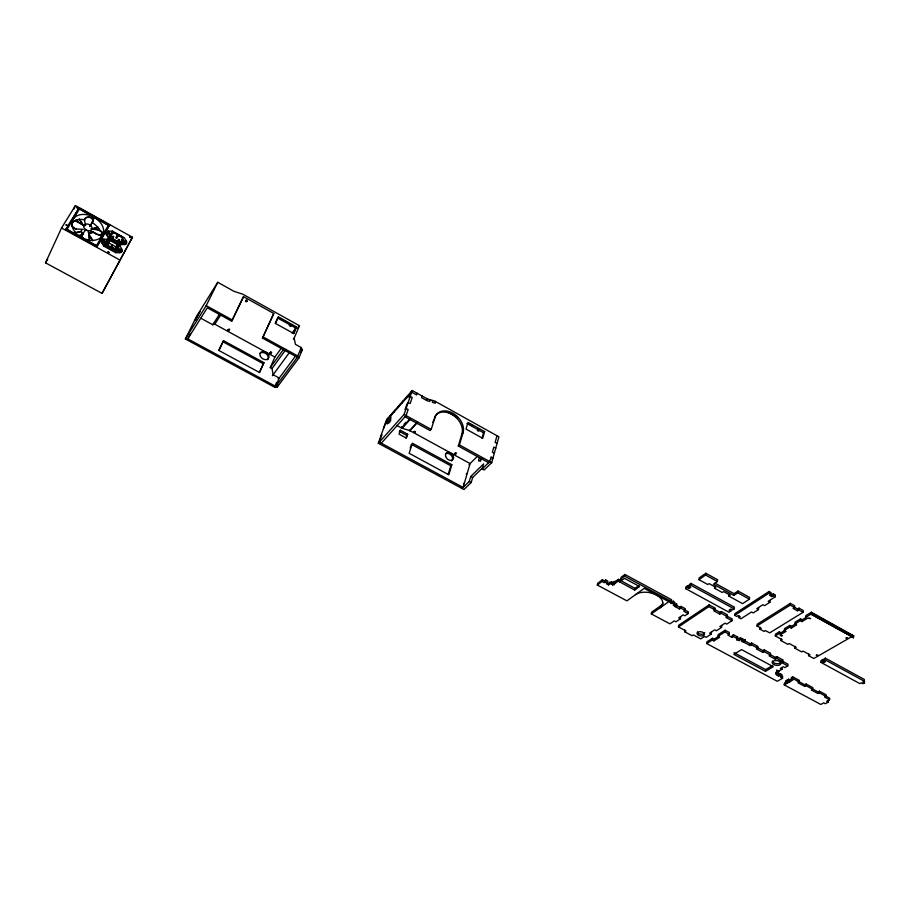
<?xml version="1.0" encoding="UTF-8"?>
<svg xmlns="http://www.w3.org/2000/svg" width="910" height="910" viewBox="0 0 910 910"><rect width="100%" height="100%" fill="white"/><g stroke="black" fill="none" stroke-linecap="round" stroke-linejoin="round"><path stroke-width="1.36" d="M92.797 240.786L89.032 234.757A3.287 2.343 26.7 0 0 89.59 233.256L89.715 232.585M482.584 467.865L472.631 477.522L471.198 482.516L463.952 489.523L378.321 443.25L386.613 419.578L412.23 390.504L427.143 398.808L435.094 401.276L435.253 403.255L432.443 402.345L432.455 400.457M74.62 232.744L81.456 231.595A4.391 3.117 26.7 0 0 83.037 234.132M429.793 399.626L429.782 401.515L427.12 400.696L427.143 398.808L426.597 400.468L421.626 397.704L422.183 396.043M92.206 222.597L92.217 222.324A4.334 3.174 6.7 0 0 89.908 217.171A4.334 3.174 6.7 0 0 84.493 220.379L84.493 220.652A4.334 3.174 6.7 0 1 89.897 217.456A4.334 3.174 6.7 0 1 92.206 222.597L89.817 226.522M864.409 682.921L862.805 682.045L864.284 681.249L864.375 679.486L825.37 658.158L823.925 658.988L823.789 660.74L825.438 661.627L823.982 662.457L822.344 661.559L820.9 662.378L859.848 683.626L861.326 682.83L862.93 683.706L864.409 682.921L864.5 681.169M853.284 637.626L853.637 635.76L811.345 612.225L805.896 615.569L805.737 617.344L807.443 618.288L802.029 621.587L800.334 620.643L794.965 623.919L796.659 624.851L791.325 628.105L789.641 627.172L784.352 630.391L786.047 631.324L780.803 634.509L779.119 633.587L775.286 635.931L782.27 639.741L780.905 640.572L787.855 644.36L789.232 643.541L796.159 647.329L794.783 648.136L801.687 651.901L803.075 651.094L809.957 654.859L808.569 655.655L813.79 658.499L851.669 636.727L851.965 634.827M786.285 682.238L784.386 683.319L784.238 684.9L820.809 704.454L823.709 702.895L825.29 703.737L828.214 702.179L828.327 700.598M828.214 702.179L826.633 701.326L829.567 699.756L829.67 698.175L824.665 695.479M829.567 699.756L824.551 697.06L825.905 696.321L826.018 694.739L819.398 691.179L818.044 691.918L812.516 688.95M823.982 662.457L824.119 660.706L822.481 659.807L821.036 660.626L820.9 662.378M823.789 660.74L825.245 659.909L825.37 658.158M784.238 684.9L792.826 680.02L791.222 679.156L791.359 677.575L792.69 676.812L799.401 680.418L799.264 682.011L797.933 682.762L804.622 686.345L804.747 684.764L806.089 684.024L812.755 687.607L812.63 689.188L811.288 689.928L817.931 693.5L819.273 692.76L819.398 691.179M822.344 661.559L822.481 659.807M817.931 693.5L818.044 691.918M808.569 655.655L808.717 653.903M810.958 614.102L853.466 637.58L810.958 614.102L811.345 612.225M804.622 686.345L805.953 685.605L806.089 684.024M802.029 621.587L802.176 619.812L806.51 617.173M803.098 612.293L803.257 610.53L798.969 608.142L797.547 609.029L797.387 610.803L793.088 608.415L794.51 607.527L794.68 605.753L790.369 603.364L757.211 624.214L757.018 625.966L761.249 628.275L759.907 629.117L764.127 631.415L765.469 630.573L769.689 632.871L803.098 612.293L798.809 609.916L797.387 610.803M800.334 620.643L800.481 618.88L802.176 619.812M794.783 648.136L794.942 646.384M791.222 679.156L792.553 678.394L792.69 676.812M798.809 609.916L798.969 608.142M787.093 683.273L785.478 682.534L785.626 680.839L788.492 679.213L790.096 680.077L792.018 678.985M785.478 682.534L788.333 680.908L788.492 679.213M794.965 623.919L795.124 622.156L800.481 618.88M790.096 680.077L789.948 681.772L788.333 680.908M789.641 627.172L789.8 625.409L791.484 626.342L795.749 623.748M782.156 667.542L781.997 669.271L780.37 668.395L783.248 666.712L784.886 667.587L787.776 665.904L787.946 664.175L781.713 660.808M791.325 628.105L791.484 626.342M787.776 665.904L781.553 662.537L782.884 661.752L783.055 660.023L776.799 656.645L775.468 657.429L775.297 659.17L769.03 655.78L770.361 654.984L770.531 653.255L764.252 649.854L762.921 650.65L762.739 652.379L756.426 648.978L757.746 648.17L757.939 646.441L751.614 643.017L750.295 643.825L750.102 645.554L743.754 642.13L743.959 640.401L745.267 639.582L744.232 642.335L741.707 641.482L742.742 638.729L740.217 637.876L739.182 640.629L736.656 639.764L737.691 637.011L733.505 634.759L732.209 635.578L732.004 637.307L727.807 635.043L729.103 634.213L729.319 632.484L725.111 630.22L718.149 634.679L717.922 636.397L719.605 637.307L713.975 640.89L712.303 639.992L706.729 643.563L777.265 681.283L782.543 678.257L782.702 676.539M782.543 678.257L780.575 677.199L781.895 676.437L782.054 674.719L780.086 673.662L778.778 674.424L778.607 676.141L776.639 675.083L777.948 674.321L778.118 672.604L776.071 672.206L775.9 673.935L777.948 674.321M757.018 625.966L790.21 605.139L790.369 603.364M775.9 673.935L776.287 672.797L778.334 673.195L778.892 670.34L778.505 671.478M778.607 676.141L779.927 675.379L780.086 673.662M784.352 630.391L784.522 628.639L789.8 625.409M775.297 659.17L776.628 658.374L776.799 656.645M779.119 633.587L779.29 631.847L780.973 632.757L785.159 630.209M778.732 672.069L776.674 671.671L776.844 669.953M780.803 634.509L780.973 632.757M780.905 640.572L781.076 638.82M775.286 635.931L775.468 634.19L779.29 631.847M770.099 600.509L769.905 602.272L768.177 601.317L775.206 596.801L775.388 595.038L773.272 593.855L771.862 594.765L771.68 596.528L769.564 595.356L770.963 594.446L771.145 592.683L769.03 591.5L734.939 613.636L734.723 615.376L736.804 616.514L738.135 615.649L740.217 616.787L738.886 617.651L740.956 618.777L751.535 611.986L753.253 612.931L758.474 609.586L758.667 607.835M771.68 596.528L773.079 595.629L773.272 593.855M765.458 671.33L773.329 666.712L741.536 649.604L733.801 654.37L765.458 671.33L765.64 669.601L772.374 665.642M734.723 615.376L768.836 593.274L769.03 591.5M762.739 652.379L764.059 651.583L764.252 649.854M759.907 629.117L760.089 627.365M750.102 645.554L751.421 644.746L751.614 643.017M744.232 642.335L745.267 639.582M749.419 599.189L749.624 597.426L738.033 591.034L734.063 593.684L733.847 595.436L713.451 584.209L717.376 581.524L717.615 579.761L705.841 573.277L699.187 577.93L698.937 579.67L707.764 584.527L709.095 583.606L715.829 587.314L714.498 588.213L722.256 592.49L723.598 591.58L730.286 595.254L728.933 596.152L742.583 603.648L749.419 599.189L737.817 592.797L733.847 595.436M739.182 640.629L740.217 637.876M738.886 617.651L739.091 615.899M736.656 639.764L737.691 637.011M737.817 592.797L738.033 591.034M732.004 637.307L733.301 636.488L733.505 634.759M721.755 625.716L721.539 627.445L719.844 626.535L725.042 623.179L726.737 624.101L731.981 620.711L732.197 618.971L726.135 615.672M730.73 611.145L729.012 610.212L730.73 609.086L732.448 610.018L734.165 608.892L734.381 607.152L690.986 583.401L689.314 584.573L689.052 586.313L690.804 587.268L689.12 588.44L687.368 587.485L685.696 588.645L729.012 612.271L730.73 611.145L730.946 609.404M728.933 596.152L729.16 594.401M717.922 636.397L724.895 631.949L725.111 630.22M731.981 620.711L725.907 617.412L727.226 616.559L727.443 614.819L721.357 611.509L720.049 612.362L719.821 614.102L713.713 610.781L715.021 609.916L715.26 608.176L709.129 604.843L678.723 625.238L678.462 626.956L685.913 630.937L684.673 631.767L692.101 635.737L693.352 634.918L700.745 638.877L704.522 636.443L706.194 637.341L711.267 634.077L711.495 632.348M719.821 614.102L721.13 613.238L721.357 611.509M712.303 639.992L712.53 638.274L714.202 639.173L718.707 636.295M713.975 640.89L714.202 639.173M706.729 643.563L706.968 641.846L712.53 638.274M714.498 588.213L714.737 586.472M678.462 626.956L708.89 606.583L709.129 604.843M698.937 579.67L705.591 575.029L705.841 573.277M680.669 617.082L680.407 618.8L678.701 617.89L683.16 614.876L684.866 615.797L688.096 613.613L688.358 611.884L685.139 610.155M688.096 613.613L683.808 611.304L685.071 610.439L685.332 608.722L681.044 606.401L679.781 607.254L679.52 608.983L675.22 606.663L675.482 604.934L676.744 604.069L676.471 605.798L675.22 606.663M689.12 588.44L689.382 586.7L687.63 585.744L685.969 586.904L685.696 588.645M689.052 586.313L690.724 585.141L690.986 583.401M684.673 631.767L684.934 630.05M687.368 587.485L687.63 585.744M679.52 608.983L680.782 608.119L681.044 606.401M674.731 604.342L675.004 602.613L673.264 601.157L671.614 601.76L671.341 603.489L672.99 602.886L674.731 604.342L673.082 604.934L674.81 606.39L676.471 605.798M674.81 606.39L675.083 604.672L676.744 604.069M671.341 603.489L669.589 602.033L671.25 601.43L671.523 599.701L624.908 574.483L621.064 577.361L620.745 579.078L622.36 579.954L624.476 578.373L639.582 586.518L634.702 590.078L618.129 581.035L615.524 582.98L613.567 583.321L613.897 581.615L615.854 581.262L618.459 579.317L620.063 580.193L619.744 581.899M672.99 602.886L673.264 601.157M662.833 602.955A15.163 8.736 10.5 0 1 660.285 606.128L660 607.835A15.174 8.725 10.5 0 0 656.463 595.049A15.174 8.725 10.5 0 0 635.487 594.662M680.407 618.8L675.982 621.792L674.276 620.882L669.896 623.851L651.298 613.909L651.583 612.202L660.285 606.128M634.702 590.078L635.009 588.372L638.911 585.517M620.745 579.078L624.579 576.201L624.908 574.483M615.524 582.98L615.854 581.262M618.129 581.035L618.459 579.317M613.567 583.321L614.534 584.584L612.578 584.914L611.611 583.663L611.941 581.956L609.984 582.298L608.801 583.185L608.46 584.891L606.322 583.742L607.505 582.855L607.846 581.149L605.696 580L604.513 580.887L604.183 582.593L602.033 581.445L597.313 585.028L626.91 600.862L644.189 588.361L668.839 601.681L651.298 613.909M612.578 584.914L612.908 583.208L611.941 581.956M608.46 584.891L609.654 584.004L609.984 582.298M604.183 582.593L605.366 581.706L605.696 580M602.033 581.445L602.374 579.738L604.513 580.887M597.313 585.028L597.654 583.333L602.374 579.738M851.487 636.772L853.159 637.705L853.637 635.76M496.997 435.742L495.131 442.419L497.053 443.488L491.707 462.667L484.154 469.981L482.209 468.923L483.631 463.907L470.72 476.487L469.276 481.47L462.041 488.499M497.053 443.488L498.919 436.811L435.094 401.276M481.982 438.108L483.528 432.739L484.643 431.613L468.002 422.354L466 429.054L482.709 438.324L484.643 431.613M488.625 462.701L458.287 446.036L461.95 433.899L463.053 432.762A16.437 11.932 43.5 0 0 452.759 413.14A16.437 11.932 43.5 0 0 435.071 417.28L432.694 422.479M458.287 446.036L459.402 444.899L463.053 432.762M448.129 474.588L450.791 465.772L451.849 464.714L412.423 443.238L409.125 453.282L448.812 474.781L451.849 464.714M405.041 416.769L430.111 430.544L431.192 429.384L435.071 417.28M410.16 448.107L411.4 444.342L450.791 465.772M405.803 437.926L407.68 434.252L400.354 430.248L399.353 431.363L406.656 435.355M407.68 434.252L406.395 438.108L399.046 434.104L400.354 430.248M417.212 393.279L416.655 394.94L411.661 392.164L387.034 420.079M378.321 443.25L404.074 414.471L412.23 390.504M396.783 425.414L401.628 428.064L402.186 426.426L402.152 428.28L409.966 430.612M406.417 398.114L406.986 396.453M411.172 391.698L409.159 397.625L410.205 396.43L412.207 397.545L410.194 403.505L408.18 402.402L407.123 403.585L405.075 409.602L406.133 408.408L408.158 409.523L406.099 415.586L381.313 443.204M402.265 402.823L402.834 401.162M776.674 671.671L777.06 670.545L779.119 670.932L781.997 669.271M398.148 407.487L398.716 405.837M394.075 412.105L394.644 410.455M387.603 418.441L383.485 428.496M390.037 416.678L390.606 415.04M90.192 230.639A2.195 1.172 21.7 0 0 90.681 230.924L95.982 233.881A4.368 2.309 22.2 0 0 102.307 234.075A4.368 2.309 22.2 0 0 97.393 229.855L92.115 229.138M95.982 233.881L96.107 233.551A4.368 2.309 22.2 0 0 102.432 233.756A4.368 2.309 22.2 0 0 97.518 229.536L90.909 228.637M278.176 384.793L277.163 387.171L187.813 338.861L207.309 307.785L231.709 321.196L243.516 296.637L273.774 313.472L262.478 338.111L298.833 358.096L297.718 355.969L301.244 347.552L295.42 344.333L294.18 338.054L299.447 325.735L242.845 294.214L233.995 291.337L217.752 282.293L196.867 315.85L185.378 338.986L274.547 387.171L277.163 387.171L298.833 358.096L302.359 349.679L301.244 347.552L300.459 348.632M274.547 387.171L276.572 382.416M295.887 355.594L279.256 378.06L275.707 386.386L297.342 357.277M293.395 333.526L295.75 328.066L277.652 318L275.229 323.459M293.668 333.413L296.216 327.475M296.535 326.974L293.714 333.538L275.514 323.448L278.414 316.896L296.535 326.974L292.11 333.162M279.256 378.06L273.148 374.738L271.999 368.584L270.27 367.64L274.877 357.061L281.44 347.961M259.384 372.315L263.923 362.658L223.53 340.67L218.775 350.316M263.923 362.658L259.577 372.531L218.9 350.486L223.53 340.67M262.478 338.111L273.774 313.472M45.5 262.819L61.539 227.978L75.439 205.546L132.451 237.237L102.045 293.384L45.5 262.819L47.673 259.293M73.699 209.289L75.439 205.546M65.793 229.582L79.079 207.958L109.621 224.929L96.869 246.667L65.793 229.582L79.079 207.958M66.908 229.468L96.415 245.7L66.908 229.468L79.523 208.913L108.426 225.293L79.523 208.913M71.446 223.428A16.664 11.853 26.7 0 1 75.917 220.3L79.625 219.253L83.367 225.248M79.625 219.253L75.917 220.3M231.709 321.196L243.516 296.637M80.91 231.288L81.456 231.163M81.343 231.413A3.287 2.343 26.6 0 1 81.911 229.911L82.025 229.661M92.149 219.06L92.752 217.808L94.276 218.662M89.032 234.757L92.911 240.536M91.546 222.233A16.664 11.853 26.7 0 1 97.962 227.591L100.009 230.844L98.087 227.341L92.752 228.785M187.813 338.861L190.224 334.004M185.378 338.986L206.217 305.646L217.752 282.293M96.869 246.667L109.621 224.929M121.633 250.364A2.616 1.877 28 0 1 119.699 252.661L115.661 252.696L103.785 246.155L101.715 242.754L102.079 242.014A2.628 1.877 27.4 0 1 101.761 239.978A2.628 1.877 27.4 0 1 103.729 239.205L107.79 239.194L104.161 245.416L102.079 242.014M103.353 239.944L103.729 239.205M106.447 234.678L106.823 233.938A2.616 1.854 27.6 0 1 106.493 231.913A2.616 1.854 27.6 0 1 108.449 231.151L112.476 231.163L124.226 237.681L126.285 241.048L125.898 241.776A2.593 1.854 28.2 0 1 124.317 244.562L120.313 244.585L108.517 238.056L106.447 234.678A2.616 1.854 27.6 0 1 106.891 232.016M108.074 231.902L108.449 231.151M121.303 249.852L121.69 249.112L119.87 245.245L108.04 238.704L103.785 246.155L105.606 243.05M107.414 239.933L108.04 238.704M106.823 233.938L108.881 237.317L108.517 238.056L110.906 233.95M112.101 231.902L112.476 231.163M105.378 245.666L107.858 240.74L110.019 240.513L117.276 244.517L118.175 246.439L116.912 248.885L116.014 246.963L108.768 242.97L106.618 243.209L105.435 245.234M109.678 237.408L111.919 232.971L114.603 232.698L121.803 236.691L122.93 239.08L120.473 243.368L109.427 237.26L111.919 232.971M110.064 237.612L112.305 233.188L114.444 232.96L121.644 236.953L122.543 238.864L121.531 240.82M110.019 240.513L107.528 245.427L114.751 249.408L117.276 244.517M109.985 248.419L112.01 244.619L110.747 248.828M115.923 238.022L117.049 235.815L117.811 236.236L116.685 238.443M110.895 248.703L112.772 245.04L111.998 246.382M117.606 241.605L118.744 239.398L119.494 239.819L118.368 242.026M115.661 252.696L116.298 251.478L104.411 244.926M120.313 244.585L120.689 243.846L124.693 243.835A2.593 1.854 28.2 0 0 126.285 241.048M119.699 252.661L120.075 251.933A2.616 1.877 28 0 0 121.69 249.112M124.317 244.562L124.693 243.835M102.045 293.384L132.451 237.237M115.752 250.921L118.175 246.439M119.801 243.835L122.543 238.864M119.87 245.245L116.048 251.968L120.075 251.933M121.019 243.345L123.134 239.648M112.931 249.579L113.704 248.225M118.744 239.398L117.97 240.74L118.732 241.161L119.494 239.819M113.693 250L114.467 248.646M117.049 235.815L116.275 237.157L117.037 237.578L117.811 236.236M107.187 246.417L107.971 245.063L108.734 245.484L107.949 246.837M107.858 240.74L105.492 244.801L115.843 250.512M112.305 233.188L109.962 237.203L120.245 242.89M109.553 238.17L111.304 235.155M96.415 245.7L108.552 225.043M89.828 226.249L92.217 222.324M78.874 222.609L84.152 225.669L78.874 222.609A4.425 3.731 31.2 0 0 72.026 223.268A4.425 3.731 31.2 0 0 76.292 229.013L83.231 229.377M76.292 229.013L76.394 228.854A4.425 3.731 31.2 0 1 72.129 223.109A4.425 3.731 31.2 0 1 78.977 222.45M83.276 239.137A4.402 2.889 43.5 0 1 82.674 234.143L85.051 230.526A2.195 1.433 42.8 0 1 86.075 230.037M200.985 318.307L212.758 324.745L219.64 314.03M220.925 314.678L214.805 324.199L212.758 324.745M277.652 318L278.414 316.896M297.809 327.998L299.447 325.735M270.27 367.64L283.419 349.508M271.999 368.584L285.99 349.326M293.395 339.134L294.18 338.054M272.409 375.762L289.676 352.181M278.096 378.844L278.847 377.832M300.687 351.92L302.359 349.679M742.742 638.729L741.912 639.753L744.437 640.606M380.915 435.845L381.916 434.718L379.322 442.135L463.122 487.453L470.083 463.565L446.105 450.45M404.04 424.378L405.883 422.331M401.628 428.064L409.955 418.862M402.072 428.371L410.421 419.146M409.614 430.623L417.087 422.456M409.875 430.703L417.349 422.536M469.003 464.623L477.102 456.615M466.216 474.19L467.285 473.143M463.395 483.87L464.475 482.812M491.878 459.061L493.027 457.957L491.082 456.888L489.762 461.597L482.209 468.923M82.674 234.143L82.89 233.927A4.402 2.889 43.5 0 0 83.493 238.92M88.566 240.638A4.402 2.889 43.5 0 0 89.351 238.454L88.634 232.414A2.195 1.433 43.5 0 0 88.27 231.458M89.351 238.454L88.634 232.414M620.063 580.193L635.009 588.372M721.539 627.445L716.375 630.778L714.691 629.868L709.584 633.167L711.267 634.077M769.905 602.272L764.593 605.673L762.864 604.718L756.756 608.642L758.474 609.586M743.754 642.13L745.062 641.322M805.737 617.344L811.129 614.045M456.445 452.918L455.193 452.714M78.215 235.679L83.515 234.45M89.715 233.017L93.616 232.107M78.089 235.929L82.071 235.007M89.59 233.256L93.491 232.357M91.569 228.842L98.087 227.341M77.02 232.414L79.534 231.834M612.908 583.208L614.864 582.866L613.897 581.615M609.654 584.004L611.611 583.663M291.644 324.79L290.472 324.495M229.786 329.352L228.854 329.033M271.737 352.318L270.543 351.67M479.092 429.577L478.046 429.111M247.008 300.254L246.303 299.936M736.872 638.035L739.386 638.9M740.012 639.605L742.537 640.458M90.681 230.924L96.107 233.551M734.017 652.652L765.64 669.601M798.07 681.181L804.747 684.764M792.553 678.394L799.264 682.011M805.953 685.605L812.63 689.188M819.273 692.76L825.905 696.321M605.366 581.706L607.505 582.855M779.927 675.379L781.895 676.437M743.959 640.401L750.295 643.825M756.619 647.249L762.921 650.65M770.247 654.609L775.468 657.429M624.579 576.201L671.25 601.43M751.421 644.746L757.746 648.17M764.059 651.583L770.361 654.984M776.628 658.374L782.884 661.752M675.482 604.934L679.781 607.254M680.782 608.119L685.071 610.439M724.895 631.949L729.103 634.213M733.301 636.488L737.487 638.74M470.72 476.487L472.631 477.522M222.836 341.728L263.183 363.682M713.952 609.04L720.049 612.362M708.89 606.583L715.021 609.916M721.13 613.238L727.226 616.559M469.276 481.47L471.198 482.516M409.443 430.396L416.791 434.411M416.951 434.502L431.42 442.408M431.579 442.499L445.945 450.359M213.395 323.425L274.877 357.061M690.724 585.141L734.165 608.892M825.245 659.909L864.284 681.249M111.452 246.872L114.978 248.828M705.591 575.029L717.376 581.524M714.885 583.117L734.063 593.684M206.217 305.646L232.448 320.07M263.24 337.007L297.718 355.969M404.074 414.471L431.192 429.384M459.402 444.899L491.707 462.667M65.907 229.331L96.995 246.417M61.539 227.978L119.608 259.885M108.881 237.317L120.689 243.846M494.323 453.271L492.39 452.202L493.811 447.106L495.745 448.175M78.954 208.208L109.496 225.179M794.328 607.243L797.547 609.029M768.836 593.274L770.963 594.446M773.079 595.629L775.206 596.801M790.21 605.139L794.51 607.527M119.142 235.815L121.496 237.112M811.299 612.783L853.603 636.317M279.12 317.977L286.445 322.049M288.88 323.403L291.325 324.768M446.878 411.548L457.741 417.588M470.14 424.492L472.608 425.857M466.898 423.491L483.528 432.739M83.254 225.487L79.511 219.492A16.664 11.853 26.7 0 1 83.493 219.572M76.031 220.049L77.532 222.45M119.528 241.093L120.655 243.47M84.493 220.379L85.676 225.623M259.987 353.455A4.914 3.663 34.7 0 1 266.289 353.945A4.914 3.663 34.7 0 1 267.506 359.734M781.053 662.025A4.413 2.412 7.4 0 1 776.605 663.652A4.413 2.412 7.4 0 1 772.362 661.092M122.759 242.401A1.297 0.921 28.2 0 1 124.431 241.742A1.297 0.921 28.2 0 1 124.727 243.482M123.828 243.482A1.297 0.921 28.2 0 1 123.237 243.152M107.425 234.302A1.308 0.933 27.6 0 1 108.085 232.892A1.308 0.933 27.6 0 1 109.632 234.325M118.22 250.75A1.308 0.933 28 0 1 118.88 249.602A1.308 0.933 28 0 1 120.495 250.5A1.308 0.933 28 0 1 119.836 251.649M119.528 251.649A1.308 0.933 28 0 1 118.891 251.444M101.715 242.754A2.628 1.877 27.4 0 1 102.17 240.069M102.932 242.606A1.319 0.944 27.4 0 1 102.637 241.218A1.319 0.944 27.4 0 1 104.263 241.23A1.319 0.944 27.4 0 1 104.832 242.617M89.567 238.238A4.402 2.889 43.5 0 1 88.077 240.763M88.293 232.152A2.195 1.433 43.5 0 1 88.406 232.619M101.055 234.2A16.664 11.853 26.7 0 1 101.067 237.442M82.924 234.382A4.379 3.117 26.7 0 1 81.343 231.845M480.491 461.188A4.22 1.103 -61.2 0 1 481.379 458.617M481.64 458.162A4.22 1.103 -61.2 0 1 478.842 461.097A4.22 1.103 -61.2 0 1 479.479 457.571M434.491 417.201A16.414 11.932 43.5 0 1 452.418 414.733A16.414 11.932 43.5 0 1 461.95 433.899M445.593 453.828A4.641 3.424 44.4 0 1 451.383 455.523A4.641 3.424 44.4 0 1 451.394 461.017M389.48 422.684A4.015 0.785 -61.3 0 1 389.901 421.785M390.39 420.864A4.015 0.785 -61.3 0 1 390.913 419.988M704.67 632.768A3.731 2.093 9.2 0 1 701.018 634.224A3.731 2.093 9.2 0 1 697.333 631.995M247.088 301.278C245.131 303.451 244.835 298.412 247.088 301.278M76.747 207.651L77.941 208.174L76.793 207.537M66.043 224.975L67.306 225.384L66.043 224.975M269.781 352.932C271.203 355.764 272.352 351.499 269.781 352.932M289.425 325.393C290.87 328.396 292.121 323.858 289.425 325.393M780.359 635.476L782.122 635.794L780.359 635.476M808.671 618.243L810.503 618.561L808.671 618.243M816.35 655.154L818.124 655.473L816.35 655.154M846.107 638.012L847.915 638.331L846.107 638.012M413.97 431.59C415.21 434.252 416.632 430.259 413.97 431.59M454.443 453.749C455.614 456.32 457.082 452.463 454.443 453.749M477.466 430.282C478.637 433.001 480.23 428.917 477.466 430.282M199.847 311.743L195.081 320.377L199.847 311.743M129.664 236.918L130.79 237.544L129.743 236.827M108.04 251.911L109.2 252.548L108.04 251.911M227.784 329.761C228.524 332.741 230.89 328.874 227.784 329.761M113.033 236.247L112.26 237.59L113.022 238.011L113.796 236.668L113.033 236.247M85.051 230.526L84.823 230.742A2.195 1.433 43.5 0 1 85.085 230.469M260.385 356.299A4.925 3.663 34.8 0 0 268.245 358.699A4.925 3.663 34.8 0 0 264.787 351.692A4.925 3.663 34.8 0 0 260.385 356.299M773.773 664.596A4.425 2.412 7.5 0 0 780.894 663.754A4.425 2.412 7.5 0 0 774.99 660.558A4.425 2.412 7.5 0 0 773.773 664.596M123.396 242.185A1.297 0.921 28.2 0 0 125.489 242.435A1.297 0.921 28.2 0 0 124.181 240.797A1.297 0.921 28.2 0 0 123.396 242.185M107.801 233.551A1.308 0.933 27.6 0 0 109.917 233.813A1.308 0.933 27.6 0 0 108.609 232.164A1.308 0.933 27.6 0 0 107.801 233.551M118.766 250.284A1.308 0.933 28 0 0 120.882 250.523A1.308 0.933 28 0 0 119.563 248.874A1.308 0.933 28 0 0 118.766 250.284M103.069 241.628A1.319 0.944 27.4 0 0 105.207 241.878A1.319 0.944 27.4 0 0 103.888 240.229A1.319 0.944 27.4 0 0 103.069 241.628M75.234 232.266A16.733 11.864 26.8 0 0 102.466 235.428A16.733 11.864 26.8 0 0 85.665 214.532A16.733 11.864 26.8 0 0 75.234 232.266M84.55 228.626A4.402 3.117 26.8 0 0 91.728 229.491A4.402 3.117 26.8 0 0 87.337 223.974A4.402 3.117 26.8 0 0 84.55 228.626M445.593 456.217A4.652 3.424 44.4 0 0 452.452 459.948A4.652 3.424 44.4 0 0 450.587 452.896A4.652 3.424 44.4 0 0 445.593 456.217M388.468 422.695A4.015 0.785 -61.3 0 0 390.947 416.939A4.015 0.785 -61.3 0 0 387.512 421.626A4.015 0.785 -61.3 0 0 388.468 422.695M698.516 635.26A3.731 2.093 9.2 0 0 704.431 634.486A3.731 2.093 9.2 0 0 699.324 631.722A3.731 2.093 9.2 0 0 698.516 635.26"/></g></svg>
